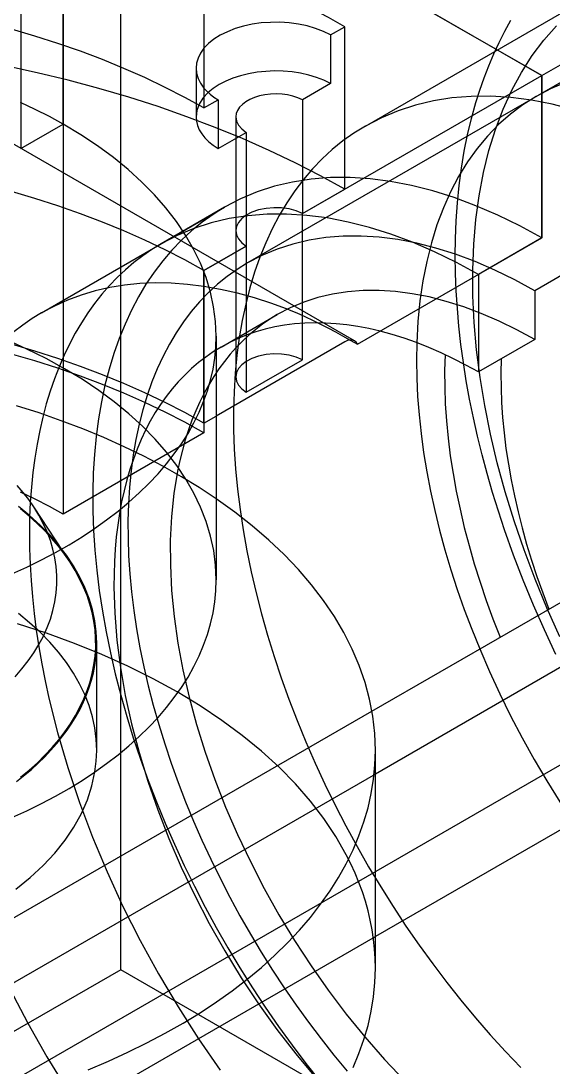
# Model space of a CAD drawing. Header units: metres. Extents: x -71 to 112, y -98 to 102.
# Drawn here: x 16.2 to 42.9, y -17.1 to 35.4 of the extents above; entities that cross this region are included whole.
import ezdxf

# ---------------------------------------------------------------- set-up
doc = ezdxf.new("R2010")
doc.units = ezdxf.units.M

msp = doc.modelspace()

# ---------------------------------------------------------------- linework, layer by layer
at = {"layer": 'HiddenOutline'}
for p, q in [((97.93, 63.898), (27.573, 23.278)), ((42.069, 31.647), (77.424, 52.059)), ((33.497, 30.162), (45.518, 37.103)), ((32.956, 19.36), (5.45, 35.241)), ((24.991, 33.068), (24.991, 30.619)), ((26.991, 30.619), (26.991, 24.903)), ((17.234, 20.773), (26.426, 26.08)), ((26.426, 26.08), (23.244, 24.243)), ((26.991, 24.903), (26.991, 17.555)), ((26.244, 19.047), (29.073, 20.68)), ((18.662, 8.236), (16.837, 11.023)), ((20, -1.225), (20, 4.164))]:
    msp.add_line(p, q, dxfattribs=at)
msp.add_lwpolyline([(43.07, 3.595), (42.488, 4.835), (41.937, 6.083), (41.42, 7.338), (40.936, 8.598), (40.488, 9.861), (40.176, 10.804), (39.884, 11.747), (39.612, 12.689), (39.361, 13.629), (39.131, 14.566), (38.921, 15.5), (38.733, 16.43), (38.566, 17.355), (38.421, 18.274), (38.298, 19.187), (38.196, 20.093), (38.117, 20.991), (38.06, 21.881), (38.025, 22.762), (38.012, 23.633), (38.022, 24.494), (38.058, 25.401), (38.12, 26.295), (38.208, 27.175), (38.323, 28.04), (38.463, 28.89), (38.631, 29.723), (38.824, 30.539), (39.045, 31.338), (39.243, 31.97), (39.458, 32.589), (39.692, 33.195), (39.942, 33.788), (40.211, 34.366), (40.497, 34.931), (40.801, 35.48)], dxfattribs=at)
at = {"layer": 'HiddenSharp'}
for p, q in [((21.213, -12.247), (21.213, 53.072)), ((18.314, 30.251), (18.314, 10.655)), ((25.385, 15.228), (25.385, 22.841)), ((25.385, 22.841), (25.385, 14.738)), ((25.385, 15.228), (26, 15.583)), ((25.385, 14.738), (18.314, 10.655)), ((62.368, 9.064), (-8.615, -31.918)), ((-8.615, -23.753), (33.827, 0.751)), ((34, -2.415), (-5.786, -25.386)), ((-2.643, -31.736), (34, -10.58)), ((21.213, -12.247), (14.142, -16.33)), ((49.427, -28.537), (21.213, -12.247))]:
    msp.add_line(p, q, dxfattribs=at)
for points in [[(25.385, 31.068), (24.429, 31.596), (23.441, 32.105), (22.42, 32.592), (21.37, 33.056), (20.29, 33.499), (19.183, 33.918), (18.05, 34.313), (16.893, 34.684), (15.713, 35.03), (14.512, 35.351), (13.29, 35.646)], [(43.265, 4.488), (42.618, 5.935), (42.019, 7.391), (41.469, 8.852), (40.969, 10.315), (40.521, 11.775), (40.125, 13.229), (39.783, 14.673), (39.496, 16.105), (39.263, 17.519), (39.086, 18.914), (38.966, 20.284), (38.902, 21.627), (38.895, 22.939), (38.944, 24.217), (39.05, 25.458), (39.213, 26.659), (39.431, 27.817), (39.705, 28.928), (40.033, 29.99), (40.415, 31.001), (40.85, 31.957), (41.337, 32.857), (41.874, 33.699), (42.461, 34.479), (43.096, 35.196)], [(25.385, 34.067), (25.214, 33.829), (25.091, 33.58), (25.016, 33.326), (24.991, 33.068)], [(32.456, 26.985), (31.235, 27.662), (29.973, 28.311), (28.669, 28.934), (27.327, 29.529), (25.948, 30.095), (24.533, 30.631), (23.086, 31.136), (21.607, 31.611), (20.099, 32.054), (18.564, 32.464), (17.004, 32.842), (15.42, 33.186)], [(24.991, 33.068), (25.016, 32.81), (25.091, 32.556), (25.214, 32.308), (25.385, 32.069)], [(56.498, 30.251), (55.496, 30.797), (54.497, 31.285), (53.503, 31.714), (52.516, 32.083), (51.539, 32.391), (50.574, 32.637), (49.623, 32.821), (48.689, 32.942), (47.773, 33), (46.879, 32.994), (46.007, 32.926), (45.161, 32.794), (44.342, 32.6), (43.553, 32.344), (42.794, 32.026), (42.069, 31.647)], [(25.6, 31.843), (25.338, 31.559), (25.147, 31.256), (25.03, 30.94), (24.991, 30.619)], [(49.427, 28.618), (48.321, 29.221), (47.218, 29.761), (46.121, 30.234), (45.031, 30.642), (43.952, 30.982), (42.887, 31.254), (41.837, 31.457), (40.806, 31.591), (39.795, 31.655), (38.808, 31.65), (37.846, 31.574), (36.912, 31.429), (36.008, 31.215), (35.136, 30.932), (34.299, 30.581), (33.497, 30.162)], [(42.069, 31.647), (41.408, 31.229), (40.78, 30.757), (40.186, 30.232), (39.628, 29.656), (39.107, 29.029), (38.625, 28.353), (38.181, 27.629), (37.777, 26.86), (37.415, 26.046), (37.094, 25.19), (36.815, 24.293), (36.58, 23.358), (36.388, 22.385), (36.24, 21.378), (36.137, 20.339), (36.078, 19.27)], [(18.314, 30.251), (17.623, 30.632), (16.909, 30.999), (16.172, 31.35)], [(18.314, 30.251), (17.623, 30.632), (16.909, 30.999), (16.172, 31.35)], [(24.991, 30.619), (25.009, 30.399), (25.063, 30.182), (25.153, 29.969), (25.277, 29.762), (25.435, 29.562), (25.624, 29.372), (25.845, 29.193), (26.093, 29.027)], [(33.497, 30.162), (32.92, 29.804), (32.365, 29.409), (31.833, 28.977), (31.326, 28.509), (30.842, 28.007), (30.384, 27.469), (29.952, 26.898), (29.546, 26.294), (29.167, 25.658), (28.816, 24.99), (28.492, 24.292), (28.197, 23.564), (27.931, 22.808), (27.694, 22.024), (27.486, 21.213), (27.308, 20.378), (27.16, 19.518), (27.043, 18.635), (26.955, 17.73), (26.898, 16.805), (26.872, 15.86), (26.876, 14.897), (26.911, 13.917), (26.976, 12.922), (27.072, 11.912), (27.198, 10.89), (27.355, 9.856), (27.541, 8.812), (27.757, 7.76), (28.002, 6.701), (28.276, 5.635), (28.579, 4.566), (28.91, 3.493), (29.269, 2.42), (29.656, 1.346), (30.069, 0.274), (30.508, -0.796), (30.973, -1.861), (31.464, -2.92), (31.978, -3.972), (32.516, -5.015), (33.078, -6.048), (33.661, -7.07), (34.266, -8.078), (34.891, -9.073), (35.536, -10.052), (36.2, -11.014), (36.882, -11.958), (37.581, -12.882), (38.296, -13.786), (39.027, -14.667), (39.771, -15.526), (40.529, -16.36), (41.298, -17.169)], [(42.356, 24.536), (41.25, 25.139), (40.147, 25.678), (39.049, 26.152), (37.96, 26.56), (36.881, 26.9), (35.816, 27.172), (34.766, 27.375), (33.735, 27.509), (32.724, 27.573), (31.737, 27.567), (30.775, 27.492), (29.841, 27.347), (28.937, 27.132), (28.065, 26.849), (27.227, 26.498), (26.426, 26.08)], [(42.356, 24.536), (41.25, 25.139), (40.147, 25.678), (39.049, 26.152), (37.96, 26.56), (36.881, 26.9), (35.816, 27.172), (34.766, 27.375), (33.735, 27.509), (32.724, 27.573), (31.737, 27.567), (30.775, 27.492), (29.841, 27.347), (28.937, 27.132), (28.065, 26.849), (27.227, 26.498), (26.426, 26.08)], [(25.385, 22.903), (24.429, 23.432), (23.441, 23.94), (22.42, 24.427), (21.37, 24.892), (20.29, 25.334), (19.183, 25.753), (18.05, 26.148), (16.893, 26.519), (15.713, 26.865)], [(25.385, 22.903), (24.429, 23.432), (23.441, 23.94), (22.42, 24.427), (21.37, 24.892), (20.29, 25.334), (19.183, 25.753), (18.05, 26.148), (16.893, 26.519), (15.713, 26.865)], [(26.426, 26.08), (25.849, 25.722), (25.294, 25.326), (24.762, 24.895), (24.255, 24.427), (23.771, 23.924), (23.313, 23.387), (22.881, 22.816), (22.475, 22.212), (22.096, 21.575), (21.745, 20.907), (21.421, 20.209), (21.126, 19.481), (20.86, 18.725), (20.623, 17.941), (20.415, 17.131), (20.237, 16.295), (20.089, 15.435), (19.972, 14.552), (19.884, 13.648), (19.827, 12.722), (19.801, 11.777), (19.805, 10.814), (19.84, 9.834), (19.905, 8.839), (20.001, 7.83), (20.127, 6.807), (20.283, 5.774), (20.47, 4.73), (20.685, 3.678), (20.931, 2.618), (21.205, 1.553), (21.508, 0.483), (21.839, -0.589), (22.198, -1.663), (22.585, -2.737), (22.998, -3.809), (23.437, -4.878), (23.902, -5.943), (24.393, -7.002), (24.907, -8.054), (25.445, -9.097), (26.007, -10.13), (26.59, -11.152), (27.195, -12.161), (27.82, -13.155), (28.465, -14.134), (29.129, -15.096), (29.811, -16.04), (30.51, -16.964), (31.225, -17.868)], [(26.426, 26.08), (25.849, 25.722), (25.294, 25.326), (24.762, 24.895), (24.255, 24.427), (23.771, 23.924), (23.313, 23.387), (22.881, 22.816), (22.475, 22.212), (22.096, 21.575), (21.745, 20.907), (21.421, 20.209), (21.126, 19.481), (20.86, 18.725), (20.623, 17.941), (20.415, 17.131), (20.237, 16.295), (20.089, 15.435), (19.972, 14.552), (19.884, 13.648), (19.827, 12.722), (19.801, 11.777), (19.805, 10.814), (19.84, 9.834), (19.905, 8.839), (20.001, 7.83), (20.127, 6.807), (20.283, 5.774), (20.47, 4.73), (20.685, 3.678), (20.931, 2.618), (21.205, 1.553), (21.508, 0.483), (21.839, -0.589), (22.198, -1.663), (22.585, -2.737), (22.998, -3.809), (23.437, -4.878), (23.902, -5.943), (24.393, -7.002), (24.907, -8.054), (25.445, -9.097), (26.007, -10.13), (26.59, -11.152), (27.195, -12.161), (27.82, -13.155), (28.465, -14.134), (29.129, -15.096), (29.811, -16.04), (30.51, -16.964), (31.225, -17.868)], [(39.174, 22.698), (38.068, 23.302), (36.965, 23.841), (35.867, 24.315), (34.778, 24.722), (33.699, 25.063), (32.634, 25.335), (31.584, 25.538), (30.553, 25.671), (29.542, 25.736), (28.555, 25.73), (27.593, 25.655), (26.659, 25.51), (25.755, 25.295), (24.883, 25.012), (24.046, 24.661), (23.244, 24.243)], [(27.508, 25.678), (27.288, 25.508), (27.125, 25.318), (27.025, 25.114), (26.991, 24.903)], [(27.508, 25.678), (27.288, 25.508), (27.125, 25.318), (27.025, 25.114), (26.991, 24.903)], [(26.991, 24.903), (27.025, 24.692), (27.125, 24.488), (27.288, 24.298), (27.508, 24.128)], [(26.991, 24.903), (27.025, 24.692), (27.125, 24.488), (27.288, 24.298), (27.508, 24.128)], [(23.244, 24.243), (22.771, 23.953), (22.313, 23.638), (21.87, 23.299), (21.442, 22.936), (21.031, 22.549), (20.636, 22.138), (20.257, 21.704), (19.896, 21.248), (19.553, 20.769), (19.227, 20.269), (18.919, 19.747), (18.63, 19.204), (18.359, 18.64), (18.107, 18.057), (17.874, 17.454), (17.66, 16.833), (17.466, 16.193), (17.291, 15.535), (17.136, 14.86), (17.002, 14.169), (16.887, 13.462), (16.792, 12.739), (16.718, 12.002), (16.664, 11.251), (16.63, 10.486), (16.617, 9.709), (16.624, 8.921), (16.652, 8.121), (16.7, 7.31), (16.768, 6.49), (16.857, 5.661), (16.966, 4.823), (17.095, 3.978), (17.244, 3.126), (17.412, 2.269), (17.601, 1.406), (18.036, -0.332), (18.548, -2.081), (19.134, -3.836), (19.793, -5.589), (20.522, -7.334), (21.319, -9.066), (22.18, -10.777), (23.103, -12.462), (24.084, -14.114), (25.12, -15.728), (26.207, -17.298)], [(42.002, 21.882), (41, 22.428), (40.001, 22.916), (39.007, 23.345), (38.02, 23.714), (37.043, 24.022), (36.078, 24.268), (35.127, 24.452), (34.193, 24.573), (33.277, 24.631), (32.383, 24.625), (31.512, 24.557), (30.666, 24.425), (29.847, 24.231), (29.057, 23.975), (28.299, 23.657), (27.573, 23.278)], [(27.573, 23.278), (27.05, 22.953), (26.547, 22.595), (26.065, 22.204), (25.605, 21.78), (25.167, 21.324), (24.752, 20.838), (24.36, 20.32), (23.992, 19.773), (23.649, 19.196), (23.33, 18.591), (23.037, 17.958), (22.77, 17.299), (22.529, 16.614), (22.314, 15.903), (22.125, 15.169), (21.964, 14.412), (21.83, 13.633), (21.723, 12.833), (21.644, 12.013), (21.593, 11.175), (21.569, 10.318), (21.572, 9.446), (21.604, 8.558), (21.663, 7.656), (21.75, 6.741), (21.864, 5.815), (22.005, 4.879), (22.174, 3.933), (22.369, 2.979), (22.591, 2.019), (22.84, 1.054), (23.114, 0.085), (23.414, -0.887), (23.739, -1.86), (24.089, -2.833), (24.464, -3.804), (24.862, -4.773), (25.283, -5.738), (25.727, -6.698), (26.193, -7.651), (26.681, -8.596), (27.189, -9.533), (27.718, -10.458), (28.266, -11.372), (28.832, -12.274), (29.417, -13.161), (30.018, -14.033), (30.636, -14.888), (31.27, -15.726), (31.917, -16.545), (32.579, -17.344)], [(29.668, 20.92), (28.795, 21.243), (27.929, 21.522), (27.071, 21.758), (26.222, 21.95), (25.385, 22.097), (24.559, 22.2), (23.747, 22.258), (22.949, 22.271), (22.167, 22.239), (21.403, 22.162), (20.656, 22.041), (19.928, 21.875), (19.222, 21.665), (18.536, 21.411), (17.873, 21.113), (17.234, 20.773)], [(42.002, 19.432), (41.105, 19.921), (40.209, 20.358), (39.318, 20.742), (38.434, 21.073), (37.559, 21.348), (36.694, 21.568), (35.842, 21.733), (35.005, 21.841), (34.184, 21.893), (33.383, 21.888), (32.602, 21.826), (31.844, 21.708), (31.11, 21.534), (30.403, 21.304), (29.723, 21.019), (29.073, 20.68)], [(17.234, 20.773), (16.753, 20.478), (16.288, 20.157), (15.838, 19.812)], [(29.073, 20.68), (28.699, 20.451), (28.336, 20.203), (27.985, 19.936), (27.646, 19.651), (27.32, 19.348), (27.006, 19.026), (26.704, 18.687), (26.416, 18.33), (26.142, 17.956), (25.881, 17.565), (25.633, 17.158), (25.4, 16.734), (25.181, 16.295), (24.976, 15.84), (24.786, 15.37), (24.611, 14.885), (24.45, 14.386), (24.305, 13.873), (24.174, 13.347), (24.059, 12.808), (23.875, 11.693), (23.754, 10.531), (23.694, 9.328), (23.698, 8.086), (23.764, 6.81), (23.892, 5.505), (24.083, 4.175), (24.334, 2.825), (24.647, 1.458), (25.018, 0.081), (25.448, -1.304), (25.935, -2.69), (26.477, -4.073), (27.071, -5.448), (27.717, -6.812), (28.412, -8.158), (29.154, -9.483), (29.94, -10.781), (30.767, -12.049), (31.632, -13.283), (32.533, -14.477), (33.467, -15.628)], [(29.668, 20.92), (30.049, 20.764), (30.448, 20.589), (30.869, 20.391), (31.316, 20.169), (31.644, 20), (31.99, 19.816), (32.354, 19.618), (32.735, 19.405)], [(34.236, 19.848), (33.675, 19.977), (33.12, 20.082), (32.571, 20.164), (32.029, 20.221), (31.495, 20.255), (30.968, 20.264), (30.449, 20.25), (29.94, 20.211), (29.44, 20.149), (28.95, 20.062), (28.47, 19.952), (28.001, 19.818), (27.544, 19.66), (27.098, 19.479), (26.665, 19.274), (26.244, 19.047)], [(26, 7.348), (25.969, 8.085), (25.875, 8.82), (25.719, 9.551), (25.5, 10.277), (25.221, 10.996), (24.88, 11.706), (24.48, 12.406), (24.021, 13.093), (23.504, 13.767), (22.93, 14.425), (22.301, 15.066), (21.618, 15.688), (20.883, 16.291), (20.098, 16.871), (19.265, 17.429), (18.385, 17.963), (17.461, 18.471), (16.494, 18.952), (15.488, 19.406)], [(25.385, 15.228), (24.429, 15.756), (23.441, 16.265), (22.42, 16.752), (21.37, 17.216), (20.29, 17.659), (19.183, 18.078), (18.05, 18.473), (16.893, 18.844), (15.713, 19.19)], [(26.244, 19.047), (25.854, 18.807), (25.476, 18.547), (25.111, 18.267), (24.76, 17.966), (24.421, 17.646), (24.097, 17.306), (23.786, 16.946), (23.49, 16.568), (23.208, 16.171), (22.942, 15.755), (22.69, 15.322), (22.454, 14.871), (22.234, 14.404), (22.029, 13.919), (21.84, 13.419), (21.668, 12.903), (21.512, 12.371), (21.372, 11.825), (21.249, 11.265), (21.143, 10.691), (21.053, 10.104), (20.98, 9.504), (20.925, 8.892), (20.886, 8.269), (20.86, 6.99), (20.902, 5.672), (21.013, 4.32), (21.191, 2.94), (21.436, 1.535), (21.748, 0.112), (22.125, -1.324), (22.565, -2.769), (23.067, -4.215), (23.629, -5.66), (24.25, -7.096), (24.926, -8.518), (25.655, -9.922), (26.435, -11.302), (27.262, -12.653), (28.134, -13.969), (29.047, -15.247), (29.998, -16.481), (30.984, -17.666)], [(25.385, 14.738), (24.429, 15.267), (23.441, 15.775), (22.42, 16.262), (21.37, 16.727), (20.29, 17.169), (19.183, 17.588), (18.05, 17.983), (16.893, 18.354), (15.713, 18.7)], [(27.508, 18.329), (27.288, 18.16), (27.125, 17.97), (27.025, 17.766), (26.991, 17.555)], [(26.991, 17.555), (27.025, 17.344), (27.125, 17.14), (27.288, 16.95), (27.508, 16.78)], [(26, 11.424), (25.146, 11.988), (24.254, 12.532), (23.328, 13.056), (22.368, 13.559), (21.375, 14.041), (20.351, 14.5), (19.298, 14.937), (18.216, 15.35), (17.108, 15.739), (15.975, 16.104)], [(16.837, 11.023), (16.585, 11.387), (16.309, 11.746), (16.009, 12.099)], [(18.314, 10.655), (17.623, 11.037), (16.909, 11.403), (16.172, 11.754)], [(15.9, 2.477), (16.244, 2.871), (16.558, 3.273), (16.843, 3.683), (17.097, 4.099), (17.321, 4.521), (17.513, 4.948), (17.674, 5.379), (17.803, 5.814), (17.9, 6.252), (17.964, 6.692), (17.996, 7.132), (17.996, 7.574), (17.963, 8.015), (17.898, 8.454), (17.8, 8.892), (17.671, 9.327), (17.51, 9.758), (17.317, 10.185), (17.092, 10.607), (16.837, 11.023)], [(20, 4.164), (19.976, 4.731), (19.904, 5.296), (19.784, 5.858), (19.616, 6.417), (19.401, 6.97), (19.139, 7.516), (18.831, 8.054), (18.478, 8.583), (18.08, 9.101), (17.638, 9.607), (17.155, 10.1), (16.629, 10.579), (16.064, 11.043)], [(18.662, 8.236), (18.382, 8.641), (18.076, 9.038), (17.744, 9.429), (17.386, 9.813), (17.004, 10.188), (16.598, 10.555), (16.168, 10.912)], [(16.179, -2.575), (16.61, -2.216), (17.017, -1.848), (17.4, -1.471), (17.757, -1.085), (18.09, -0.693), (18.396, -0.293), (18.675, 0.113), (18.928, 0.525), (19.153, 0.942), (19.351, 1.363), (19.521, 1.789), (19.663, 2.218), (19.777, 2.65), (19.862, 3.084), (19.919, 3.52), (19.947, 3.957), (19.946, 4.394), (19.917, 4.83), (19.859, 5.266), (19.772, 5.7), (19.657, 6.132), (19.513, 6.561), (19.342, 6.986), (19.142, 7.408), (18.916, 7.825), (18.662, 8.236)], [(20, -1.225), (19.976, -0.658), (19.904, -0.093), (19.784, 0.47), (19.616, 1.028), (19.401, 1.581), (19.139, 2.127), (18.831, 2.665), (18.478, 3.194), (18.08, 3.712), (17.638, 4.218), (17.155, 4.712), (16.629, 5.19), (16.064, 5.654)], [(34, -12.166), (33.99, -11.684), (33.959, -11.203), (33.908, -10.722), (33.836, -10.242), (33.744, -9.763), (33.632, -9.285), (33.499, -8.81), (33.347, -8.336), (33.174, -7.865), (32.981, -7.396), (32.768, -6.93), (32.536, -6.468), (32.012, -5.553), (31.412, -4.654), (30.736, -3.773), (29.985, -2.912), (29.163, -2.074), (28.27, -1.26), (27.309, -0.472), (26.282, 0.287), (25.192, 1.017), (24.042, 1.715), (22.833, 2.379), (21.569, 3.008), (20.254, 3.601), (18.889, 4.156), (17.479, 4.671), (16.027, 5.146)], [(15.973, -2.785), (16.716, -2.176), (17.39, -1.54), (17.991, -0.88), (18.517, -0.199), (18.752, 0.149), (18.966, 0.5), (19.161, 0.856), (19.336, 1.214), (19.491, 1.576), (19.626, 1.941), (19.74, 2.308), (19.833, 2.677), (19.906, 3.047), (19.958, 3.419), (19.99, 3.791), (20, 4.164)], [(39.24, 3.876), (39.727, 2.748), (40.244, 1.627), (40.792, 0.515), (41.369, -0.586), (41.973, -1.674), (42.605, -2.747), (43.263, -3.802), (43.944, -4.839)], [(19.912, -2.304), (19.978, -1.765), (20, -1.225)], [(15.635, -13.202), (16.535, -14.931), (17.498, -16.63), (18.519, -18.293)]]:
    msp.add_lwpolyline(points, dxfattribs=at)
at = {"layer": 'VisibleOutline'}
for p, q in [((26, 19.596), (26, 7.348)), ((34, -12.166), (34, -1.225))]:
    msp.add_line(p, q, dxfattribs=at)
at = {"layer": 'VisibleSharp'}
for p, q in [((112.359, 62.503), (42.002, 21.882)), ((25.385, 44.928), (25.385, 31.068)), ((25.385, 42.499), (42.356, 32.701)), ((42.356, 32.701), (25.385, 42.499)), ((18.314, 30.251), (18.314, 37.518)), ((18.314, 37.518), (18.314, 30.251)), ((16.193, 36.429), (16.193, 29.026)), ((42.356, 32.701), (49.427, 36.783)), ((31.748, 34.741), (32.456, 35.15)), ((31.748, 34.741), (31.748, 32.292)), ((32.456, 26.985), (32.456, 35.15)), ((30.333, 25.759), (42.356, 32.701)), ((42.356, 32.701), (42.356, 24.536)), ((42.356, 24.536), (42.356, 32.701)), ((31.748, 32.292), (30.333, 31.475)), ((25.385, 31.068), (26.093, 31.476)), ((26.093, 31.476), (26.093, 29.027)), ((30.333, 31.475), (30.333, 25.759)), ((16.193, 29.026), (18.314, 30.251)), ((26.093, 29.027), (27.508, 29.844)), ((27.508, 29.844), (27.508, 24.128)), ((30.333, 25.759), (32.456, 26.985)), ((30.333, 18.411), (30.333, 25.759)), ((33.104, 19.194), (42.356, 24.536)), ((42.356, 24.536), (39.174, 22.698)), ((27.508, 24.128), (25.385, 22.903)), ((25.385, 22.903), (27.508, 24.128)), ((27.508, 24.128), (27.508, 16.78)), ((25.385, 22.903), (25.385, 22.841)), ((25.385, 22.841), (25.385, 22.903)), ((39.174, 22.698), (39.174, 17.799)), ((42.002, 21.882), (42.002, 19.432)), ((32.456, 19.31), (26, 15.583)), ((42.002, 19.432), (39.174, 17.799)), ((27.508, 16.78), (30.333, 18.411)), ((33.827, 0.751), (62.368, 17.229)), ((65.197, 15.596), (34, -2.415)), ((65.197, 7.431), (34, -10.58))]:
    msp.add_line(p, q, dxfattribs=at)
for points in [[(32.456, 35.15), (31.637, 35.61), (30.798, 36.057), (29.94, 36.493), (29.064, 36.915), (28.17, 37.326), (27.258, 37.723), (26.33, 38.107), (25.385, 38.478)], [(31.748, 34.741), (31.389, 34.917), (30.996, 35.067), (30.575, 35.189), (30.133, 35.281), (29.675, 35.344), (29.207, 35.374), (28.736, 35.373), (28.269, 35.34), (27.812, 35.275), (27.371, 35.18), (26.953, 35.055), (26.563, 34.903), (26.206, 34.726), (25.888, 34.525), (25.613, 34.305), (25.385, 34.067)], [(31.748, 32.292), (31.411, 32.458), (31.044, 32.601), (30.652, 32.72), (30.24, 32.813), (29.812, 32.879), (29.374, 32.917), (28.932, 32.928), (28.49, 32.91), (28.054, 32.864), (27.63, 32.79), (27.223, 32.69), (26.837, 32.564), (26.478, 32.415), (26.149, 32.244), (25.855, 32.052), (25.6, 31.843)], [(25.385, 32.069), (25.531, 31.909), (25.699, 31.757), (25.886, 31.612), (26.093, 31.476)], [(30.333, 31.475), (30.106, 31.577), (29.856, 31.66), (29.588, 31.721), (29.308, 31.759), (29.021, 31.773), (28.733, 31.764), (28.451, 31.73), (28.18, 31.674), (27.926, 31.596), (27.694, 31.497), (27.489, 31.381), (27.315, 31.248), (27.175, 31.103), (27.074, 30.947), (27.012, 30.784), (26.991, 30.619)], [(26.991, 30.619), (27.025, 30.408), (27.125, 30.204), (27.288, 30.014), (27.508, 29.844)], [(26, 19.596), (25.968, 20.336), (25.874, 21.074), (25.716, 21.809), (25.496, 22.539), (25.213, 23.261), (24.87, 23.974), (24.465, 24.677), (24.002, 25.367), (23.48, 26.043), (22.9, 26.704), (22.266, 27.347), (21.576, 27.972), (20.835, 28.576), (20.043, 29.158), (19.202, 29.717), (18.314, 30.251)], [(30.333, 25.759), (30.018, 25.894), (29.663, 25.991), (29.283, 26.046), (28.891, 26.056), (28.504, 26.023), (28.135, 25.947), (27.798, 25.83), (27.508, 25.678)], [(30.333, 25.759), (30.018, 25.894), (29.663, 25.991), (29.283, 26.046), (28.891, 26.056), (28.504, 26.023), (28.135, 25.947), (27.798, 25.83), (27.508, 25.678)], [(15.743, 7.65), (16.494, 7.992), (17.223, 8.351), (17.928, 8.724), (18.609, 9.113), (19.265, 9.515), (19.894, 9.931), (20.497, 10.361), (21.072, 10.802), (21.618, 11.256), (22.135, 11.721), (22.622, 12.197), (23.079, 12.683), (23.504, 13.178), (23.897, 13.682), (24.258, 14.193), (24.586, 14.713), (24.88, 15.238), (25.141, 15.77), (25.368, 16.307), (25.561, 16.848), (25.719, 17.393), (25.842, 17.941), (25.93, 18.492), (25.982, 19.043), (26, 19.596)], [(39.174, 17.799), (38.549, 18.145), (37.924, 18.466), (37.302, 18.762), (36.681, 19.031), (36.064, 19.275), (35.45, 19.493), (34.84, 19.683), (34.236, 19.848)], [(32.956, 19.36), (32.849, 19.399), (32.727, 19.404), (32.594, 19.374), (32.456, 19.31)], [(32.735, 19.405), (33.104, 19.194)], [(33.104, 19.194), (33.04, 19.291), (32.956, 19.36)], [(36.078, 19.27), (36.062, 18.387), (36.076, 17.488), (36.12, 16.573), (36.192, 15.643), (36.293, 14.701), (36.422, 13.747), (36.58, 12.783), (36.767, 11.811), (36.982, 10.83), (37.224, 9.844), (37.494, 8.853), (37.791, 7.858), (38.114, 6.862), (38.464, 5.865), (38.84, 4.869), (39.24, 3.876)], [(30.333, 18.411), (30.018, 18.546), (29.663, 18.642), (29.283, 18.697), (28.891, 18.708), (28.504, 18.675), (28.135, 18.598), (27.798, 18.481), (27.508, 18.329)], [(34, -1.225), (33.967, -0.366), (33.87, 0.491), (33.707, 1.345), (33.48, 2.194), (33.189, 3.036), (32.835, 3.871), (32.417, 4.695), (31.937, 5.508), (31.397, 6.309), (30.796, 7.094), (30.136, 7.864), (29.418, 8.617), (28.644, 9.35), (27.816, 10.064), (26.934, 10.756), (26, 11.424)], [(15.743, -4.598), (16.494, -4.255), (17.223, -3.897), (17.928, -3.523), (18.609, -3.135), (19.265, -2.732), (19.894, -2.316), (20.497, -1.887), (21.072, -1.445), (21.618, -0.991), (22.135, -0.526), (22.622, -0.05), (23.079, 0.435), (23.504, 0.93), (23.897, 1.434), (24.258, 1.946), (24.586, 2.465), (24.88, 2.991), (25.141, 3.523), (25.368, 4.06), (25.561, 4.601), (25.719, 5.146), (25.842, 5.694), (25.93, 6.244), (25.982, 6.796), (26, 7.348)], [(19.577, -17.274), (20.587, -16.847), (21.569, -16.399), (22.522, -15.93), (23.444, -15.442), (24.335, -14.934), (25.192, -14.407), (26.016, -13.863), (26.804, -13.302), (27.556, -12.724), (28.27, -12.131), (28.946, -11.522), (29.583, -10.9), (30.18, -10.265), (30.736, -9.618), (31.25, -8.959), (31.722, -8.289), (32.151, -7.611), (32.536, -6.923), (32.877, -6.228), (33.174, -5.526), (33.426, -4.818), (33.632, -4.105), (33.793, -3.388), (33.908, -2.669), (33.977, -1.947), (34, -1.225)], [(15.94, -8.199), (16.654, -7.618), (17.305, -7.014), (17.89, -6.387), (18.407, -5.741), (18.854, -5.078), (19.229, -4.4), (19.531, -3.71), (19.76, -3.01), (19.912, -2.304)], [(32.877, -17.169), (33.174, -16.467), (33.426, -15.759), (33.632, -15.046), (33.793, -14.329), (33.908, -13.61), (33.977, -12.888), (34, -12.166)], [(33.467, -15.628), (34.464, -16.769), (35.488, -17.856), (36.536, -18.884), (37.605, -19.85), (38.69, -20.75), (39.787, -21.581), (40.892, -22.341), (42.002, -23.025)]]:
    msp.add_lwpolyline(points, dxfattribs=at)
at = {"layer": 'VisibleSmooth'}
for points in [[(37.502, 18.669), (37.478, 17.858), (37.482, 17.031), (37.512, 16.19), (37.569, 15.335), (37.653, 14.467), (37.763, 13.589), (37.899, 12.7), (38.061, 11.803), (38.25, 10.899), (38.464, 9.989), (38.703, 9.073), (38.967, 8.154), (39.256, 7.233), (39.57, 6.311), (39.907, 5.389), (40.267, 4.469)], [(40.323, 18.463), (40.306, 17.742), (40.311, 17.008), (40.34, 16.261), (40.39, 15.503), (40.464, 14.735), (40.56, 13.957), (40.678, 13.171), (40.818, 12.377), (40.98, 11.577), (41.165, 10.771), (41.37, 9.961), (41.597, 9.147), (41.846, 8.331), (42.114, 7.514), (42.403, 6.697), (42.713, 5.881)]]:
    msp.add_lwpolyline(points, dxfattribs=at)

doc.saveas('drawing.dxf')
